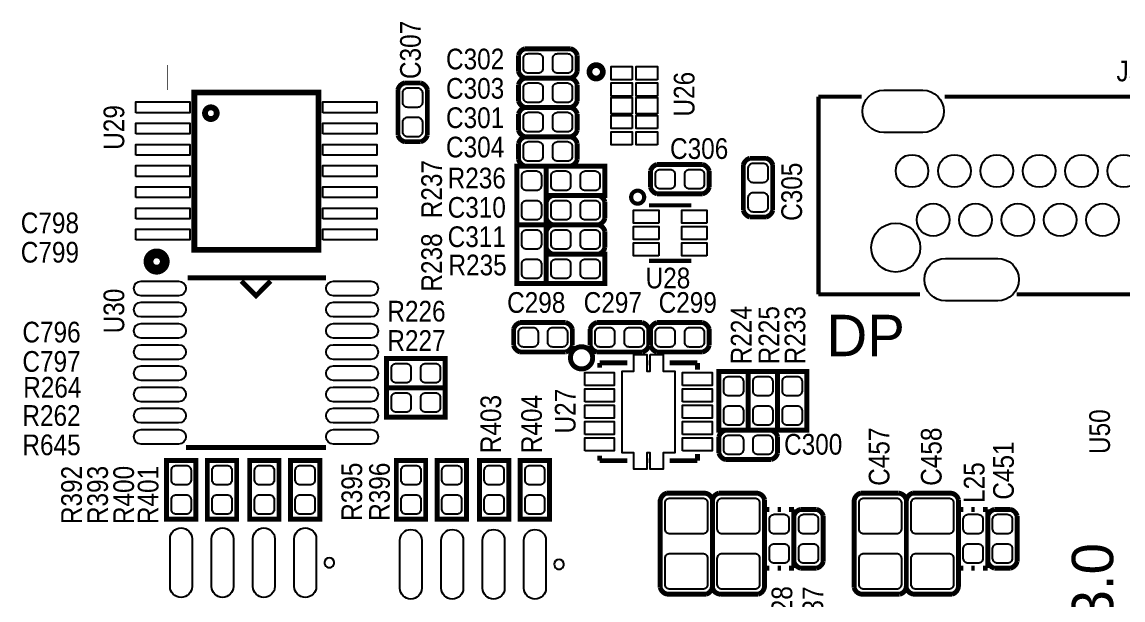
# Model space of a CAD drawing. Extents: x 35 to 236, y 10 to 166.
# Drawn here: x 178.51 to 212.3, y 81.62 to 99.35 of the extents above; entities that cross this region are included whole.
import ezdxf

# ---------------------------------------------------------------- set-up
doc = ezdxf.new("R2010")
doc.units = 0
for name, color, linetype in [('BG_SILKSCREEN_TOP', 254, 'CONTINUOUS'), ('PG_SILKSCREEN_TOP', 254, 'CONTINUOUS'), ('PG_SOLDERMASK_TOP', 85, 'CONTINUOUS'), ('PIN_SOLDERMASK_TOP', 85, 'CONTINUOUS'), ('RD_SILKSCREEN_TOP', 142, 'CONTINUOUS')]:
    doc.layers.add(name, color=color, linetype=linetype)

msp = doc.modelspace()

# ---------------------------------------------------------------- linework, layer by layer
at = {"layer": 'PG_SILKSCREEN_TOP'}
for points, const_width in [([(195.55, 98.33, 0.265564), (195.35, 98.53), (193.95, 98.53, 0.265564), (193.75, 98.33), (193.75, 97.83, 0.265564), (193.95, 97.63), (195.35, 97.63, 0.265564), (195.55, 97.83)], 0.15), ([(196.3363, 97.8214, 1.000077), (195.9268, 97.8214, 0.999923), (196.3363, 97.8214)], 0.1778), ([(195.55, 97.43, 0.265564), (195.35, 97.63), (193.95, 97.63, 0.265564), (193.75, 97.43), (193.75, 96.93, 0.265564), (193.95, 96.73), (195.35, 96.73, 0.265564), (195.55, 96.93)], 0.15), ([(190.75, 95.68, 0.265564), (190.95, 95.88), (190.95, 97.28, 0.265564), (190.75, 97.48), (190.25, 97.48, 0.265564), (190.05, 97.28), (190.05, 95.88, 0.265564), (190.25, 95.68)], 0.15), ([(184.488, 96.5533, 1.000126), (184.1274, 96.5532, 0.999874), (184.488, 96.5533)], 0.1778), ([(195.55, 96.53, 0.265564), (195.35, 96.73), (193.95, 96.73, 0.265564), (193.75, 96.53), (193.75, 96.03, 0.265564), (193.95, 95.83), (195.35, 95.83, 0.265564), (195.55, 96.03)], 0.15), ([(195.55, 95.63, 0.265564), (195.35, 95.83), (193.95, 95.83, 0.265564), (193.75, 95.63), (193.75, 95.13, 0.265564), (193.95, 94.93), (195.35, 94.93, 0.265564), (195.55, 95.13)], 0.15), ([(197.8, 94.28, 0.265564), (198, 94.08), (199.4, 94.08, 0.265564), (199.6, 94.28), (199.6, 94.78, 0.265564), (199.4, 94.98), (198, 94.98, 0.265564), (197.8, 94.78)], 0.15), ([(200.85, 95.17, 0.265564), (200.65, 94.97), (200.65, 93.57, 0.265564), (200.85, 93.37), (201.35, 93.37, 0.265564), (201.55, 93.57), (201.55, 94.97, 0.265564), (201.35, 95.17)], 0.15), ([(196.4, 93.83, 0.265564), (196.2, 94.03), (194.8, 94.03, 0.265564), (194.6, 93.83), (194.6, 93.33, 0.265564), (194.8, 93.13), (196.2, 93.13, 0.265564), (196.4, 93.33)], 0.15), ([(197.6058, 93.9768, 1.000043), (197.2058, 93.9767, 0.999957), (197.6058, 93.9768)], 0.127), ([(196.4, 92.93, 0.265564), (196.2, 93.13), (194.8, 93.13, 0.265564), (194.6, 92.93), (194.6, 92.43, 0.265564), (194.8, 92.23), (196.2, 92.23, 0.265564), (196.4, 92.43)], 0.15), ([(182.8939, 92.003, 1.000034), (182.3939, 92.003, 0.999966), (182.8939, 92.003)], 0.3), ([(193.6, 89.43, 0.265564), (193.8, 89.23), (195.2, 89.23, 0.265564), (195.4, 89.43), (195.4, 89.93, 0.265564), (195.2, 90.13), (193.8, 90.13, 0.265564), (193.6, 89.93)], 0.15), ([(197.75, 89.93, 0.265564), (197.55, 90.13), (196.15, 90.13, 0.265564), (195.95, 89.93), (195.95, 89.43, 0.265564), (196.15, 89.23), (197.55, 89.23, 0.265564), (197.75, 89.43)], 0.15), ([(197.8, 89.43, 0.265564), (198, 89.23), (199.4, 89.23, 0.265564), (199.6, 89.43), (199.6, 89.93, 0.265564), (199.4, 90.13), (198, 90.13, 0.265564), (197.8, 89.93)], 0.15), ([(196.0252, 89.0495, 1.000005), (195.3438, 89.0495, 0.999995), (196.0252, 89.0495)], 0.1524), ([(201.7, 86.63, 0.265564), (201.5, 86.83), (200.1, 86.83, 0.265564), (199.9, 86.63), (199.9, 86.13, 0.265564), (200.1, 85.93), (201.5, 85.93, 0.265564), (201.7, 86.13)], 0.15), ([(198.1, 84.65, -0.333333), (198.3, 84.9)], 0.15), ([(199.45, 84.9, -0.333333), (199.7, 84.7)], 0.15), ([(199.7, 84.65, -0.333333), (199.9, 84.9)], 0.15), ([(201.05, 84.9, -0.333333), (201.3, 84.7)], 0.15), ([(204.05, 84.65, -0.333333), (204.25, 84.9)], 0.15), ([(205.4, 84.9, -0.333333), (205.65, 84.7)], 0.15), ([(205.65, 84.65, -0.333333), (205.85, 84.9)], 0.15), ([(207, 84.9, -0.333333), (207.25, 84.7)], 0.15), ([(199.7, 82.05, -0.333333), (199.5, 81.8), (198.35, 81.8, -0.333333), (198.1, 82), (198.1, 84.7)], 0.15), ([(201.3, 82.05, -0.333333), (201.1, 81.8), (199.95, 81.8, -0.333333), (199.7, 82), (199.7, 84.7)], 0.15), ([(202.9, 82.6, 0.265564), (203.1, 82.8), (203.1, 84.2, 0.265564), (202.9, 84.4), (202.4, 84.4, 0.265564), (202.2, 84.2), (202.2, 82.8, 0.265564), (202.4, 82.6)], 0.15), ([(205.65, 82.05, -0.333333), (205.45, 81.8), (204.3, 81.8, -0.333333), (204.05, 82), (204.05, 84.7)], 0.15), ([(207.25, 82.05, -0.333333), (207.05, 81.8), (205.9, 81.8, -0.333333), (205.65, 82), (205.65, 84.7)], 0.15), ([(208.85, 82.6, 0.265564), (209.05, 82.8), (209.05, 84.2, 0.265564), (208.85, 84.4), (208.35, 84.4, 0.265564), (208.15, 84.2), (208.15, 82.8, 0.265564), (208.35, 82.6)], 0.15)]:
    msp.add_lwpolyline(points, format="xyb", dxfattribs=dict(at, const_width=const_width))
for points, const_width in [([(195.55, 97.83), (195.55, 98.33)], 0.15), ([(182.9615, 97.6455), (182.9869, 97.6455)], 0.762), ([(195.55, 96.93), (195.55, 97.43)], 0.15), ([(183.7997, 97.1883), (187.6097, 97.1883), (187.6097, 92.3623), (183.7997, 92.3623), (183.7997, 97.1883)], 0.1778), ([(204.2853, 97.06), (202.955, 97.06)], 0.127), ([(202.955, 97.06), (202.955, 91)], 0.127), ([(215.9473, 97.06), (206.8224, 97.06)], 0.127), ([(195.55, 96.03), (195.55, 96.53)], 0.15), ([(190.25, 95.68), (190.75, 95.68)], 0.15), ([(195.55, 95.13), (195.55, 95.63)], 0.15), ([(193.95, 93.13), (193.7, 93.13), (193.7, 94.93), (194.6, 94.93), (194.6, 93.13), (193.95, 93.13)], 0.15), ([(194.6, 94.68), (194.6, 94.93), (196.4, 94.93), (196.4, 94.03), (194.6, 94.03), (194.6, 94.68)], 0.15), ([(201.35, 95.17), (200.85, 95.17)], 0.15), ([(197.8, 94.78), (197.8, 94.28)], 0.15), ([(196.4, 93.33), (196.4, 93.83)], 0.15), ([(197.7558, 93.7268), (199.0558, 93.7268)], 0.127), ([(193.95, 91.33), (193.7, 91.33), (193.7, 93.13), (194.6, 93.13), (194.6, 91.33), (193.95, 91.33)], 0.15), ([(196.4, 92.43), (196.4, 92.93)], 0.15), ([(196.4, 91.58), (196.4, 91.33), (194.6, 91.33), (194.6, 92.23), (196.4, 92.23), (196.4, 91.58)], 0.15), ([(199.0558, 92.0267), (197.7558, 92.0267)], 0.127), ([(183.5939, 91.503), (187.8439, 91.503)], 0.15), ([(186.1439, 91.403), (185.6939, 90.953), (185.2439, 91.403)], 0.15), ([(206.0663, 91), (202.955, 91)], 0.127), ([(217.9467, 91), (209.0406, 91)], 0.127), ([(193.6, 89.93), (193.6, 89.43)], 0.15), ([(197.75, 89.43), (197.75, 89.93)], 0.15), ([(197.8, 89.93), (197.8, 89.43)], 0.15), ([(191.5, 88.38), (191.5, 88.13), (189.7, 88.13), (189.7, 89.03), (191.5, 89.03), (191.5, 88.38)], 0.15), ([(196.2393, 88.8946), (197.0902, 88.8946)], 0.1501), ([(196.2393, 88.8946), (196.2393, 88.7437)], 0.1501), ([(197.7384, 88.8946), (197.7402, 88.8946)], 0.1501), ([(198.3886, 88.8946), (199.2393, 88.8946)], 0.1501), ([(199.2393, 88.8946), (199.2393, 88.6888)], 0.1501), ([(200.55, 88.63), (200.8, 88.63), (200.8, 86.83), (199.9, 86.83), (199.9, 88.63), (200.55, 88.63)], 0.15), ([(201.05, 86.83), (200.8, 86.83), (200.8, 88.63), (201.7, 88.63), (201.7, 86.83), (201.05, 86.83)], 0.15), ([(202.35, 88.63), (202.6, 88.63), (202.6, 86.83), (201.7, 86.83), (201.7, 88.63), (202.35, 88.63)], 0.15), ([(191.5, 87.48), (191.5, 87.23), (189.7, 87.23), (189.7, 88.13), (191.5, 88.13), (191.5, 87.48)], 0.15), ([(201.7, 86.13), (201.7, 86.63)], 0.15), ([(187.8439, 86.303), (183.5439, 86.303)], 0.15), ([(199.2393, 86.1006), (199.2393, 85.8946)], 0.1501), ([(183.6, 85.9), (183.85, 85.9), (183.85, 84.1), (182.95, 84.1), (182.95, 85.9), (183.6, 85.9)], 0.15), ([(184.85, 85.9), (185.1, 85.9), (185.1, 84.1), (184.2, 84.1), (184.2, 85.9), (184.85, 85.9)], 0.15), ([(186.15, 85.9), (186.4, 85.9), (186.4, 84.1), (185.5, 84.1), (185.5, 85.9), (186.15, 85.9)], 0.15), ([(187.4, 85.9), (187.65, 85.9), (187.65, 84.1), (186.75, 84.1), (186.75, 85.9), (187.4, 85.9)], 0.15), ([(190.65, 85.9), (190.9, 85.9), (190.9, 84.1), (190, 84.1), (190, 85.9), (190.65, 85.9)], 0.15), ([(191.9, 85.9), (192.15, 85.9), (192.15, 84.1), (191.25, 84.1), (191.25, 85.9), (191.9, 85.9)], 0.15), ([(193.2, 85.9), (193.45, 85.9), (193.45, 84.1), (192.55, 84.1), (192.55, 85.9), (193.2, 85.9)], 0.15), ([(194.45, 85.9), (194.7, 85.9), (194.7, 84.1), (193.8, 84.1), (193.8, 85.9), (194.45, 85.9)], 0.15), ([(196.2393, 86.0454), (196.2393, 85.8946)], 0.1501), ([(197.0902, 85.8946), (196.2393, 85.8946)], 0.1501), ([(197.7402, 85.8946), (197.7384, 85.8946)], 0.1501), ([(199.2393, 85.8946), (198.3886, 85.8946)], 0.1501), ([(198.3, 84.9), (199.45, 84.9)], 0.15), ([(199.9, 84.9), (201.05, 84.9)], 0.15), ([(204.25, 84.9), (205.4, 84.9)], 0.15), ([(205.85, 84.9), (207, 84.9)], 0.15), ([(199.7, 84.7), (199.7, 82.05)], 0.15), ([(201.3, 84.7), (201.3, 82.05)], 0.15), ([(201.3, 82.6), (201.3, 84.4)], 0.15), ([(201.3, 84.4), (201.45, 84.4)], 0.15), ([(201.7, 84.4), (201.8, 84.4)], 0.15), ([(202.2, 84.4), (202.05, 84.4)], 0.15), ([(202.2, 82.6), (202.2, 84.4)], 0.15), ([(205.65, 84.7), (205.65, 82.05)], 0.15), ([(207.25, 84.7), (207.25, 82.05)], 0.15), ([(207.25, 82.6), (207.25, 84.4)], 0.15), ([(207.25, 84.4), (207.4, 84.4)], 0.15), ([(207.65, 84.4), (207.75, 84.4)], 0.15), ([(208.15, 84.4), (208, 84.4)], 0.15), ([(208.15, 82.6), (208.15, 84.4)], 0.15), ([(201.3, 82.6), (201.45, 82.6)], 0.15), ([(201.7, 82.6), (201.8, 82.6)], 0.15), ([(202.2, 82.6), (202.05, 82.6)], 0.15), ([(202.4, 82.6), (202.9, 82.6)], 0.15), ([(207.25, 82.6), (207.4, 82.6)], 0.15), ([(207.65, 82.6), (207.75, 82.6)], 0.15), ([(208.15, 82.6), (208, 82.6)], 0.15), ([(208.35, 82.6), (208.85, 82.6)], 0.15)]:
    msp.add_lwpolyline(points, dxfattribs=dict(at, const_width=const_width))
for points in [[(188.0945, 82.7678, 0.99992), (187.7943, 82.7679, 1.00008), (188.0945, 82.7678)], [(195.1444, 82.7178, 0.99992), (194.8444, 82.7179, 1.00008), (195.1444, 82.7178)]]:
    msp.add_lwpolyline(points, format="xyb", dxfattribs=at)
at = {"layer": 'PG_SOLDERMASK_TOP'}
msp.add_lwpolyline([(197.7887, 89.1554), (198.1903, 89.1554), (198.1903, 88.6403), (198.5502, 88.6403), (198.5502, 86.1387), (198.1903, 86.1387), (198.1903, 85.634), (197.7887, 85.634), (197.7887, 86.1387), (197.6901, 86.1387), (197.6901, 85.634), (197.2886, 85.634), (197.2886, 86.1387), (196.9286, 86.1387), (196.9286, 88.6403), (197.2886, 88.6403), (197.2886, 89.1554), (197.6901, 89.1554), (197.6901, 88.6403), (197.7887, 88.6403)], close=True, dxfattribs=at)
at = {"layer": 'PIN_SOLDERMASK_TOP'}
for points in [[(194.35, 97.78), (194.05, 97.78, -0.414214), (193.9, 97.93), (193.9, 98.23, -0.414214), (194.05, 98.38), (194.35, 98.38, -0.414214), (194.5, 98.23), (194.5, 97.93, -0.414214)], [(195.25, 97.78), (194.95, 97.78, -0.414214), (194.8, 97.93), (194.8, 98.23, -0.414214), (194.95, 98.38), (195.25, 98.38, -0.414214), (195.4, 98.23), (195.4, 97.93, -0.414214)], [(190.2, 96.88), (190.2, 97.18, -0.414214), (190.35, 97.33), (190.65, 97.33, -0.414214), (190.8, 97.18), (190.8, 96.88, -0.414214), (190.65, 96.73), (190.35, 96.73, -0.414214)], [(194.35, 96.88), (194.05, 96.88, -0.414214), (193.9, 97.03), (193.9, 97.33, -0.414214), (194.05, 97.48), (194.35, 97.48, -0.414214), (194.5, 97.33), (194.5, 97.03, -0.414214)], [(195.25, 96.88), (194.95, 96.88, -0.414214), (194.8, 97.03), (194.8, 97.33, -0.414214), (194.95, 97.48), (195.25, 97.48, -0.414214), (195.4, 97.33), (195.4, 97.03, -0.414214)], [(206.1544, 95.9597), (204.9555, 95.9597, -1), (204.9555, 97.2602), (206.1544, 97.2602, -1)], [(190.2, 95.98), (190.2, 96.28, -0.414214), (190.35, 96.43), (190.65, 96.43, -0.414214), (190.8, 96.28), (190.8, 95.98, -0.414214), (190.65, 95.83), (190.35, 95.83, -0.414214)], [(194.35, 95.98), (194.05, 95.98, -0.414214), (193.9, 96.13), (193.9, 96.43, -0.414214), (194.05, 96.58), (194.35, 96.58, -0.414214), (194.5, 96.43), (194.5, 96.13, -0.414214)], [(195.25, 95.98), (194.95, 95.98, -0.414214), (194.8, 96.13), (194.8, 96.43, -0.414214), (194.95, 96.58), (195.25, 96.58, -0.414214), (195.4, 96.43), (195.4, 96.13, -0.414214)], [(194.35, 95.08), (194.05, 95.08, -0.414214), (193.9, 95.23), (193.9, 95.53, -0.414214), (194.05, 95.68), (194.35, 95.68, -0.414214), (194.5, 95.53), (194.5, 95.23, -0.414214)], [(195.25, 95.08), (194.95, 95.08, -0.414214), (194.8, 95.23), (194.8, 95.53, -0.414214), (194.95, 95.68), (195.25, 95.68, -0.414214), (195.4, 95.53), (195.4, 95.23, -0.414214)], [(201.4, 94.87), (201.4, 94.57, -0.414214), (201.25, 94.42), (200.95, 94.42, -0.414214), (200.8, 94.57), (200.8, 94.87, -0.414214), (200.95, 95.02), (201.25, 95.02, -0.414214)], [(194.45, 94.63), (194.45, 94.33, -0.414214), (194.3, 94.18), (194, 94.18, -0.414214), (193.85, 94.33), (193.85, 94.63, -0.414214), (194, 94.78), (194.3, 94.78, -0.414214)], [(195.2, 94.18), (194.9, 94.18, -0.414214), (194.75, 94.33), (194.75, 94.63, -0.414214), (194.9, 94.78), (195.2, 94.78, -0.414214), (195.35, 94.63), (195.35, 94.33, -0.414214)], [(196.1, 94.18), (195.8, 94.18, -0.414214), (195.65, 94.33), (195.65, 94.63, -0.414214), (195.8, 94.78), (196.1, 94.78, -0.414214), (196.25, 94.63), (196.25, 94.33, -0.414214)], [(198.1, 94.83), (198.4, 94.83, -0.414214), (198.55, 94.68), (198.55, 94.38, -0.414214), (198.4, 94.23), (198.1, 94.23, -0.414214), (197.95, 94.38), (197.95, 94.68, -0.414214)], [(199, 94.83), (199.3, 94.83, -0.414214), (199.45, 94.68), (199.45, 94.38, -0.414214), (199.3, 94.23), (199, 94.23, -0.414214), (198.85, 94.38), (198.85, 94.68, -0.414214)], [(201.4, 93.97), (201.4, 93.67, -0.414214), (201.25, 93.52), (200.95, 93.52, -0.414214), (200.8, 93.67), (200.8, 93.97, -0.414214), (200.95, 94.12), (201.25, 94.12, -0.414214)], [(194.45, 93.73), (194.45, 93.43, -0.414214), (194.3, 93.28), (194, 93.28, -0.414214), (193.85, 93.43), (193.85, 93.73, -0.414214), (194, 93.88), (194.3, 93.88, -0.414214)], [(195.2, 93.28), (194.9, 93.28, -0.414214), (194.75, 93.43), (194.75, 93.73, -0.414214), (194.9, 93.88), (195.2, 93.88, -0.414214), (195.35, 93.73), (195.35, 93.43, -0.414214)], [(196.1, 93.28), (195.8, 93.28, -0.414214), (195.65, 93.43), (195.65, 93.73, -0.414214), (195.8, 93.88), (196.1, 93.88, -0.414214), (196.25, 93.73), (196.25, 93.43, -0.414214)], [(194.45, 92.83), (194.45, 92.53, -0.414214), (194.3, 92.38), (194, 92.38, -0.414214), (193.85, 92.53), (193.85, 92.83, -0.414214), (194, 92.98), (194.3, 92.98, -0.414214)], [(195.2, 92.38), (194.9, 92.38, -0.414214), (194.75, 92.53), (194.75, 92.83, -0.414214), (194.9, 92.98), (195.2, 92.98, -0.414214), (195.35, 92.83), (195.35, 92.53, -0.414214)], [(196.1, 92.38), (195.8, 92.38, -0.414214), (195.65, 92.53), (195.65, 92.83, -0.414214), (195.8, 92.98), (196.1, 92.98, -0.414214), (196.25, 92.83), (196.25, 92.53, -0.414214)], [(194.45, 91.93), (194.45, 91.63, -0.414214), (194.3, 91.48), (194, 91.48, -0.414214), (193.85, 91.63), (193.85, 91.93, -0.414214), (194, 92.08), (194.3, 92.08, -0.414214)], [(194.9, 92.08), (195.2, 92.08, -0.414214), (195.35, 91.93), (195.35, 91.63, -0.414214), (195.2, 91.48), (194.9, 91.48, -0.414214), (194.75, 91.63), (194.75, 91.93, -0.414214)], [(195.8, 92.08), (196.1, 92.08, -0.414214), (196.25, 91.93), (196.25, 91.63, -0.414214), (196.1, 91.48), (195.8, 91.48, -0.414214), (195.65, 91.63), (195.65, 91.93, -0.414214)], [(208.4551, 90.7998), (206.8549, 90.7998, -1), (206.8549, 92.1003), (208.4551, 92.1003, -1)], [(183.3189, 90.953), (182.1689, 90.953, -1), (182.1689, 91.403), (183.3189, 91.403, -1)], [(189.2189, 90.953), (188.0689, 90.953, -1), (188.0689, 91.403), (189.2189, 91.403, -1)], [(183.3189, 90.303), (182.1689, 90.303, -1), (182.1689, 90.753), (183.3189, 90.753, -1)], [(189.2189, 90.303), (188.0689, 90.303, -1), (188.0689, 90.753), (189.2189, 90.753, -1)], [(183.3189, 89.653), (182.1689, 89.653, -1), (182.1689, 90.103), (183.3189, 90.103, -1)], [(189.2189, 89.653), (188.0689, 89.653, -1), (188.0689, 90.103), (189.2189, 90.103, -1)], [(193.9, 89.98), (194.2, 89.98, -0.414214), (194.35, 89.83), (194.35, 89.53, -0.414214), (194.2, 89.38), (193.9, 89.38, -0.414214), (193.75, 89.53), (193.75, 89.83, -0.414214)], [(194.8, 89.98), (195.1, 89.98, -0.414214), (195.25, 89.83), (195.25, 89.53, -0.414214), (195.1, 89.38), (194.8, 89.38, -0.414214), (194.65, 89.53), (194.65, 89.83, -0.414214)], [(196.55, 89.38), (196.25, 89.38, -0.414214), (196.1, 89.53), (196.1, 89.83, -0.414214), (196.25, 89.98), (196.55, 89.98, -0.414214), (196.7, 89.83), (196.7, 89.53, -0.414214)], [(197.45, 89.38), (197.15, 89.38, -0.414214), (197, 89.53), (197, 89.83, -0.414214), (197.15, 89.98), (197.45, 89.98, -0.414214), (197.6, 89.83), (197.6, 89.53, -0.414214)], [(198.1, 89.98), (198.4, 89.98, -0.414214), (198.55, 89.83), (198.55, 89.53, -0.414214), (198.4, 89.38), (198.1, 89.38, -0.414214), (197.95, 89.53), (197.95, 89.83, -0.414214)], [(199, 89.98), (199.3, 89.98, -0.414214), (199.45, 89.83), (199.45, 89.53, -0.414214), (199.3, 89.38), (199, 89.38, -0.414214), (198.85, 89.53), (198.85, 89.83, -0.414214)], [(183.3189, 89.003), (182.1689, 89.003, -1), (182.1689, 89.453), (183.3189, 89.453, -1)], [(189.2189, 89.003), (188.0689, 89.003, -1), (188.0689, 89.453), (189.2189, 89.453, -1)], [(190, 88.88), (190.3, 88.88, -0.414214), (190.45, 88.73), (190.45, 88.43, -0.414214), (190.3, 88.28), (190, 88.28, -0.414214), (189.85, 88.43), (189.85, 88.73, -0.414214)], [(190.9, 88.88), (191.2, 88.88, -0.414214), (191.35, 88.73), (191.35, 88.43, -0.414214), (191.2, 88.28), (190.9, 88.28, -0.414214), (190.75, 88.43), (190.75, 88.73, -0.414214)], [(183.3189, 88.353), (182.1689, 88.353, -1), (182.1689, 88.803), (183.3189, 88.803, -1)], [(189.2189, 88.353), (188.0689, 88.353, -1), (188.0689, 88.803), (189.2189, 88.803, -1)], [(200.05, 88.03), (200.05, 88.33, -0.414214), (200.2, 88.48), (200.5, 88.48, -0.414214), (200.65, 88.33), (200.65, 88.03, -0.414214), (200.5, 87.88), (200.2, 87.88, -0.414214)], [(201.55, 88.33), (201.55, 88.03, -0.414214), (201.4, 87.88), (201.1, 87.88, -0.414214), (200.95, 88.03), (200.95, 88.33, -0.414214), (201.1, 88.48), (201.4, 88.48, -0.414214)], [(201.85, 88.03), (201.85, 88.33, -0.414214), (202, 88.48), (202.3, 88.48, -0.414214), (202.45, 88.33), (202.45, 88.03, -0.414214), (202.3, 87.88), (202, 87.88, -0.414214)], [(183.3189, 87.703), (182.1689, 87.703, -1), (182.1689, 88.153), (183.3189, 88.153, -1)], [(189.2189, 87.703), (188.0689, 87.703, -1), (188.0689, 88.153), (189.2189, 88.153, -1)], [(190, 87.98), (190.3, 87.98, -0.414214), (190.45, 87.83), (190.45, 87.53, -0.414214), (190.3, 87.38), (190, 87.38, -0.414214), (189.85, 87.53), (189.85, 87.83, -0.414214)], [(190.9, 87.98), (191.2, 87.98, -0.414214), (191.35, 87.83), (191.35, 87.53, -0.414214), (191.2, 87.38), (190.9, 87.38, -0.414214), (190.75, 87.53), (190.75, 87.83, -0.414214)], [(200.05, 87.13), (200.05, 87.43, -0.414214), (200.2, 87.58), (200.5, 87.58, -0.414214), (200.65, 87.43), (200.65, 87.13, -0.414214), (200.5, 86.98), (200.2, 86.98, -0.414214)], [(201.55, 87.43), (201.55, 87.13, -0.414214), (201.4, 86.98), (201.1, 86.98, -0.414214), (200.95, 87.13), (200.95, 87.43, -0.414214), (201.1, 87.58), (201.4, 87.58, -0.414214)], [(201.85, 87.13), (201.85, 87.43, -0.414214), (202, 87.58), (202.3, 87.58, -0.414214), (202.45, 87.43), (202.45, 87.13, -0.414214), (202.3, 86.98), (202, 86.98, -0.414214)], [(183.3189, 87.053), (182.1689, 87.053, -1), (182.1689, 87.503), (183.3189, 87.503, -1)], [(189.2189, 87.053), (188.0689, 87.053, -1), (188.0689, 87.503), (189.2189, 87.503, -1)], [(183.3189, 86.403), (182.1689, 86.403, -1), (182.1689, 86.853), (183.3189, 86.853, -1)], [(189.2189, 86.403), (188.0689, 86.403, -1), (188.0689, 86.853), (189.2189, 86.853, -1)], [(200.5, 86.08), (200.2, 86.08, -0.414214), (200.05, 86.23), (200.05, 86.53, -0.414214), (200.2, 86.68), (200.5, 86.68, -0.414214), (200.65, 86.53), (200.65, 86.23, -0.414214)], [(201.4, 86.08), (201.1, 86.08, -0.414214), (200.95, 86.23), (200.95, 86.53, -0.414214), (201.1, 86.68), (201.4, 86.68, -0.414214), (201.55, 86.53), (201.55, 86.23, -0.414214)], [(183.1, 85.3), (183.1, 85.6, -0.414214), (183.25, 85.75), (183.55, 85.75, -0.414214), (183.7, 85.6), (183.7, 85.3, -0.414214), (183.55, 85.15), (183.25, 85.15, -0.414214)], [(184.35, 85.3), (184.35, 85.6, -0.414214), (184.5, 85.75), (184.8, 85.75, -0.414214), (184.95, 85.6), (184.95, 85.3, -0.414214), (184.8, 85.15), (184.5, 85.15, -0.414214)], [(185.65, 85.3), (185.65, 85.6, -0.414214), (185.8, 85.75), (186.1, 85.75, -0.414214), (186.25, 85.6), (186.25, 85.3, -0.414214), (186.1, 85.15), (185.8, 85.15, -0.414214)], [(186.9, 85.3), (186.9, 85.6, -0.414214), (187.05, 85.75), (187.35, 85.75, -0.414214), (187.5, 85.6), (187.5, 85.3, -0.414214), (187.35, 85.15), (187.05, 85.15, -0.414214)], [(190.15, 85.3), (190.15, 85.6, -0.414214), (190.3, 85.75), (190.6, 85.75, -0.414214), (190.75, 85.6), (190.75, 85.3, -0.414214), (190.6, 85.15), (190.3, 85.15, -0.414214)], [(191.4, 85.3), (191.4, 85.6, -0.414214), (191.55, 85.75), (191.85, 85.75, -0.414214), (192, 85.6), (192, 85.3, -0.414214), (191.85, 85.15), (191.55, 85.15, -0.414214)], [(192.7, 85.3), (192.7, 85.6, -0.414214), (192.85, 85.75), (193.15, 85.75, -0.414214), (193.3, 85.6), (193.3, 85.3, -0.414214), (193.15, 85.15), (192.85, 85.15, -0.414214)], [(193.95, 85.3), (193.95, 85.6, -0.414214), (194.1, 85.75), (194.4, 85.75, -0.414214), (194.55, 85.6), (194.55, 85.3, -0.414214), (194.4, 85.15), (194.1, 85.15, -0.414214)], [(183.1, 84.4), (183.1, 84.7, -0.414214), (183.25, 84.85), (183.55, 84.85, -0.414214), (183.7, 84.7), (183.7, 84.4, -0.414214), (183.55, 84.25), (183.25, 84.25, -0.414214)], [(184.35, 84.4), (184.35, 84.7, -0.414214), (184.5, 84.85), (184.8, 84.85, -0.414214), (184.95, 84.7), (184.95, 84.4, -0.414214), (184.8, 84.25), (184.5, 84.25, -0.414214)], [(185.65, 84.4), (185.65, 84.7, -0.414214), (185.8, 84.85), (186.1, 84.85, -0.414214), (186.25, 84.7), (186.25, 84.4, -0.414214), (186.1, 84.25), (185.8, 84.25, -0.414214)], [(186.9, 84.4), (186.9, 84.7, -0.414214), (187.05, 84.85), (187.35, 84.85, -0.414214), (187.5, 84.7), (187.5, 84.4, -0.414214), (187.35, 84.25), (187.05, 84.25, -0.414214)], [(190.15, 84.4), (190.15, 84.7, -0.414214), (190.3, 84.85), (190.6, 84.85, -0.414214), (190.75, 84.7), (190.75, 84.4, -0.414214), (190.6, 84.25), (190.3, 84.25, -0.414214)], [(191.4, 84.4), (191.4, 84.7, -0.414214), (191.55, 84.85), (191.85, 84.85, -0.414214), (192, 84.7), (192, 84.4, -0.414214), (191.85, 84.25), (191.55, 84.25, -0.414214)], [(192.7, 84.4), (192.7, 84.7, -0.414214), (192.85, 84.85), (193.15, 84.85, -0.414214), (193.3, 84.7), (193.3, 84.4, -0.414214), (193.15, 84.25), (192.85, 84.25, -0.414214)], [(193.95, 84.4), (193.95, 84.7, -0.414214), (194.1, 84.85), (194.4, 84.85, -0.414214), (194.55, 84.7), (194.55, 84.4, -0.414214), (194.4, 84.25), (194.1, 84.25, -0.414214)], [(198.4, 83.65, -0.414214), (198.25, 83.8), (198.25, 84.6, -0.414214), (198.4, 84.75), (199.4, 84.75, -0.414214), (199.55, 84.6), (199.55, 83.8, -0.414214), (199.4, 83.65)], [(200, 83.65, -0.414214), (199.85, 83.8), (199.85, 84.6, -0.414214), (200, 84.75), (201, 84.75, -0.414214), (201.15, 84.6), (201.15, 83.8, -0.414214), (201, 83.65)], [(204.35, 83.65, -0.414214), (204.2, 83.8), (204.2, 84.6, -0.414214), (204.35, 84.75), (205.35, 84.75, -0.414214), (205.5, 84.6), (205.5, 83.8, -0.414214), (205.35, 83.65)], [(205.95, 83.65, -0.414214), (205.8, 83.8), (205.8, 84.6, -0.414214), (205.95, 84.75), (206.95, 84.75, -0.414214), (207.1, 84.6), (207.1, 83.8, -0.414214), (206.95, 83.65)], [(201.45, 83.8), (201.45, 84.1, -0.414214), (201.6, 84.25), (201.9, 84.25, -0.414214), (202.05, 84.1), (202.05, 83.8, -0.414214), (201.9, 83.65), (201.6, 83.65, -0.414214)], [(202.35, 83.8), (202.35, 84.1, -0.414214), (202.5, 84.25), (202.8, 84.25, -0.414214), (202.95, 84.1), (202.95, 83.8, -0.414214), (202.8, 83.65), (202.5, 83.65, -0.414214)], [(207.4, 83.8), (207.4, 84.1, -0.414214), (207.55, 84.25), (207.85, 84.25, -0.414214), (208, 84.1), (208, 83.8, -0.414214), (207.85, 83.65), (207.55, 83.65, -0.414214)], [(208.3, 83.8), (208.3, 84.1, -0.414214), (208.45, 84.25), (208.75, 84.25, -0.414214), (208.9, 84.1), (208.9, 83.8, -0.414214), (208.75, 83.65), (208.45, 83.65, -0.414214)], [(183.0572, 82.037), (183.0572, 83.4986, -1), (183.7328, 83.4986), (183.7328, 82.037, -1)], [(184.3272, 82.037), (184.3272, 83.4986, -1), (185.0028, 83.4986), (185.0028, 82.037, -1)], [(185.5972, 82.037), (185.5972, 83.4986, -1), (186.2728, 83.4986), (186.2728, 82.037, -1)], [(186.8672, 82.037), (186.8672, 83.4986, -1), (187.5428, 83.4986), (187.5428, 82.037, -1)], [(190.1072, 81.987), (190.1072, 83.4486, -1), (190.7828, 83.4486), (190.7828, 81.987, -1)], [(191.3772, 81.987), (191.3772, 83.4486, -1), (192.0528, 83.4486), (192.0528, 81.987, -1)], [(192.6472, 81.987), (192.6472, 83.4486, -1), (193.3228, 83.4486), (193.3228, 81.987, -1)], [(193.9172, 81.987), (193.9172, 83.4486, -1), (194.5928, 83.4486), (194.5928, 81.987, -1)], [(201.45, 82.9), (201.45, 83.2, -0.414214), (201.6, 83.35), (201.9, 83.35, -0.414214), (202.05, 83.2), (202.05, 82.9, -0.414214), (201.9, 82.75), (201.6, 82.75, -0.414214)], [(202.35, 82.9), (202.35, 83.2, -0.414214), (202.5, 83.35), (202.8, 83.35, -0.414214), (202.95, 83.2), (202.95, 82.9, -0.414214), (202.8, 82.75), (202.5, 82.75, -0.414214)], [(207.4, 82.9), (207.4, 83.2, -0.414214), (207.55, 83.35), (207.85, 83.35, -0.414214), (208, 83.2), (208, 82.9, -0.414214), (207.85, 82.75), (207.55, 82.75, -0.414214)], [(208.3, 82.9), (208.3, 83.2, -0.414214), (208.45, 83.35), (208.75, 83.35, -0.414214), (208.9, 83.2), (208.9, 82.9, -0.414214), (208.75, 82.75), (208.45, 82.75, -0.414214)], [(198.4, 81.95, -0.414214), (198.25, 82.1), (198.25, 82.9, -0.414214), (198.4, 83.05), (199.4, 83.05, -0.414214), (199.55, 82.9), (199.55, 82.1, -0.414214), (199.4, 81.95)], [(200, 81.95, -0.414214), (199.85, 82.1), (199.85, 82.9, -0.414214), (200, 83.05), (201, 83.05, -0.414214), (201.15, 82.9), (201.15, 82.1, -0.414214), (201, 81.95)], [(204.35, 81.95, -0.414214), (204.2, 82.1), (204.2, 82.9, -0.414214), (204.35, 83.05), (205.35, 83.05, -0.414214), (205.5, 82.9), (205.5, 82.1, -0.414214), (205.35, 81.95)], [(205.95, 81.95, -0.414214), (205.8, 82.1), (205.8, 82.9, -0.414214), (205.95, 83.05), (206.95, 83.05, -0.414214), (207.1, 82.9), (207.1, 82.1, -0.414214), (206.95, 81.95)]]:
    msp.add_lwpolyline(points, format="xyb", close=True, dxfattribs=at)
for points in [[(197.2408, 97.5792), (196.5892, 97.5792), (196.5892, 97.9808), (197.2408, 97.9808)], [(198.0108, 97.5792), (197.3592, 97.5792), (197.3592, 97.9808), (198.0108, 97.9808)], [(197.2408, 97.0792), (196.5892, 97.0792), (196.5892, 97.4808), (197.2408, 97.4808)], [(198.0108, 97.0792), (197.3592, 97.0792), (197.3592, 97.4808), (198.0108, 97.4808)], [(197.2408, 96.5292), (196.5892, 96.5292), (196.5892, 97.0308), (197.2408, 97.0308)], [(198.0108, 96.5292), (197.3592, 96.5292), (197.3592, 97.0308), (198.0108, 97.0308)], [(182.009, 96.566), (182.009, 96.8962), (183.66, 96.8962), (183.66, 96.566)], [(187.7494, 96.566), (187.7494, 96.8962), (189.4004, 96.8962), (189.4004, 96.566)], [(197.2408, 96.0792), (196.5892, 96.0792), (196.5892, 96.4808), (197.2408, 96.4808)], [(198.0108, 96.0792), (197.3592, 96.0792), (197.3592, 96.4808), (198.0108, 96.4808)], [(182.009, 95.9158), (182.009, 96.246), (183.66, 96.246), (183.66, 95.9158)], [(187.7494, 95.9158), (187.7494, 96.246), (189.4004, 96.246), (189.4004, 95.9158)], [(197.2408, 95.5792), (196.5892, 95.5792), (196.5892, 95.9808), (197.2408, 95.9808)], [(198.0108, 95.5792), (197.3592, 95.5792), (197.3592, 95.9808), (198.0108, 95.9808)], [(182.009, 95.2655), (182.009, 95.5957), (183.66, 95.5957), (183.66, 95.2655)], [(187.7494, 95.2655), (187.7494, 95.5957), (189.4004, 95.5957), (189.4004, 95.2655)], [(182.009, 94.6153), (182.009, 94.9455), (183.66, 94.9455), (183.66, 94.6153)], [(187.7494, 94.6153), (187.7494, 94.9455), (189.4004, 94.9455), (189.4004, 94.6153)], [(182.009, 93.965), (182.009, 94.2952), (183.66, 94.2952), (183.66, 93.965)], [(187.7494, 93.965), (187.7494, 94.2952), (189.4004, 94.2952), (189.4004, 93.965)], [(182.009, 93.3148), (182.009, 93.645), (183.66, 93.645), (183.66, 93.3148)], [(187.7494, 93.3148), (187.7494, 93.645), (189.4004, 93.645), (189.4004, 93.3148)], [(198.0508, 93.1768), (197.2808, 93.1768), (197.2808, 93.5768), (198.0508, 93.5768)], [(199.5308, 93.1768), (198.7608, 93.1768), (198.7608, 93.5768), (199.5308, 93.5768)], [(182.009, 92.6646), (182.009, 92.9948), (183.66, 92.9948), (183.66, 92.6646)], [(187.7494, 92.6646), (187.7494, 92.9948), (189.4004, 92.9948), (189.4004, 92.6646)], [(198.0508, 92.6768), (197.2808, 92.6768), (197.2808, 93.0768), (198.0508, 93.0768)], [(199.5308, 92.6768), (198.7608, 92.6768), (198.7608, 93.0768), (199.5308, 93.0768)], [(198.0508, 92.1768), (197.2808, 92.1768), (197.2808, 92.5768), (198.0508, 92.5768)], [(199.5308, 92.1768), (198.7608, 92.1768), (198.7608, 92.5768), (199.5308, 92.5768)], [(195.7871, 88.1974), (195.7871, 88.599), (196.6888, 88.599), (196.6888, 88.1974)], [(198.7869, 88.1974), (198.7869, 88.599), (199.6886, 88.599), (199.6886, 88.1974)], [(195.7871, 87.6976), (195.7871, 88.0992), (196.6888, 88.0992), (196.6888, 87.6976)], [(198.7869, 87.6976), (198.7869, 88.0992), (199.6886, 88.0992), (199.6886, 87.6976)], [(195.7871, 87.1977), (195.7871, 87.5993), (196.6888, 87.5993), (196.6888, 87.1977)], [(198.7869, 87.1977), (198.7869, 87.5993), (199.6886, 87.5993), (199.6886, 87.1977)], [(195.7871, 86.6978), (195.7871, 87.0994), (196.6888, 87.0994), (196.6888, 86.6978)], [(198.7869, 86.6978), (198.7869, 87.0994), (199.6886, 87.0994), (199.6886, 86.6978)], [(195.7871, 86.1974), (195.7871, 86.599), (196.6888, 86.599), (196.6888, 86.1974)], [(198.7869, 86.1974), (198.7869, 86.599), (199.6886, 86.599), (199.6886, 86.1974)]]:
    msp.add_lwpolyline(points, close=True, dxfattribs=at)
for centre, radius in [((205.825, 94.78), 0.5004), ((207.125, 94.78), 0.5004), ((208.425, 94.78), 0.5004), ((209.725, 94.78), 0.5004), ((211.025, 94.78), 0.5004), ((212.325, 94.78), 0.5004), ((206.475, 93.28), 0.5004), ((207.775, 93.28), 0.5004), ((209.075, 93.28), 0.5004), ((210.375, 93.28), 0.5004), ((211.675, 93.28), 0.5004), ((205.325, 92.43), 0.7506)]:
    msp.add_circle(centre, radius, dxfattribs=at)

# ---------------------------------------------------------------- texts
at = {"layer": 'BG_SILKSCREEN_TOP', "width": 1.02}
msp.add_text('DP', height=1.27, dxfattribs=at).set_placement((203.2, 89.1))
msp.add_text('USB3.0', height=1.27, rotation=90, dxfattribs=at).set_placement((212, 77.4))
at = {"layer": 'RD_SILKSCREEN_TOP', "width": 0.88}
for s, p in [('C307', (190.75, 97.6)), ('U26', (199.15, 96.45)), ('U29', (181.65, 95.43)), ('R237', (191.4, 93.33)), ('C305', (202.45, 93.25)), ('R238', (191.4, 91.08)), ('U30', (181.65, 89.8)), ('R224', (200.9, 88.85)), ('R225', (201.75, 88.85)), ('R233', (202.55, 88.85)), ('R403', (193.2167, 86.125)), ('R404', (194.4667, 86.125)), ('U27', (195.5, 86.73)), ('U50', (211.9, 86.1)), ('C457', (205.1333, 85.125)), ('C458', (206.7333, 85.125)), ('C451', (208.95, 84.7)), ('R392', (180.35, 83.95)), ('R393', (181.15, 83.95)), ('R400', (181.95, 83.95)), ('R401', (182.7, 83.95)), ('R395', (188.95, 84.05)), ('R396', (189.8, 84.05)), ('L25', (208.05, 84.6)), ('L28', (202.15, 80.8)), ('C437', (203.1, 80.25))]:
    msp.add_text(s, height=0.635, rotation=90, dxfattribs=at).set_placement(p)
for s, p in [('C302', (191.525, 97.8967)), ('J56', (212.1, 97.53)), ('C303', (191.525, 96.9967)), ('C301', (191.525, 96.0967)), ('C304', (191.525, 95.1967)), ('C306', (198.4, 95.15)), ('R236', (191.575, 94.2467)), ('C310', (191.575, 93.3467)), ('C798', (178.475, 92.8715)), ('C311', (191.575, 92.4467)), ('C799', (178.475, 91.9715)), ('R235', (191.6, 91.58)), ('U28', (197.65, 91.18)), ('C298', (193.4, 90.43)), ('C297', (195.75, 90.43)), ('C299', (198.05, 90.43)), ('R226', (189.725, 90.1633)), ('C796', (178.525, 89.5217)), ('R227', (189.725, 89.2633)), ('C797', (178.525, 88.6217)), ('R264', (178.55, 87.83)), ('R262', (178.525, 86.9633)), ('R645', (178.525, 86.0633)), ('C300', (201.9, 86.08))]:
    msp.add_text(s, height=0.635, dxfattribs=at).set_placement(p)

doc.saveas('drawing.dxf')
